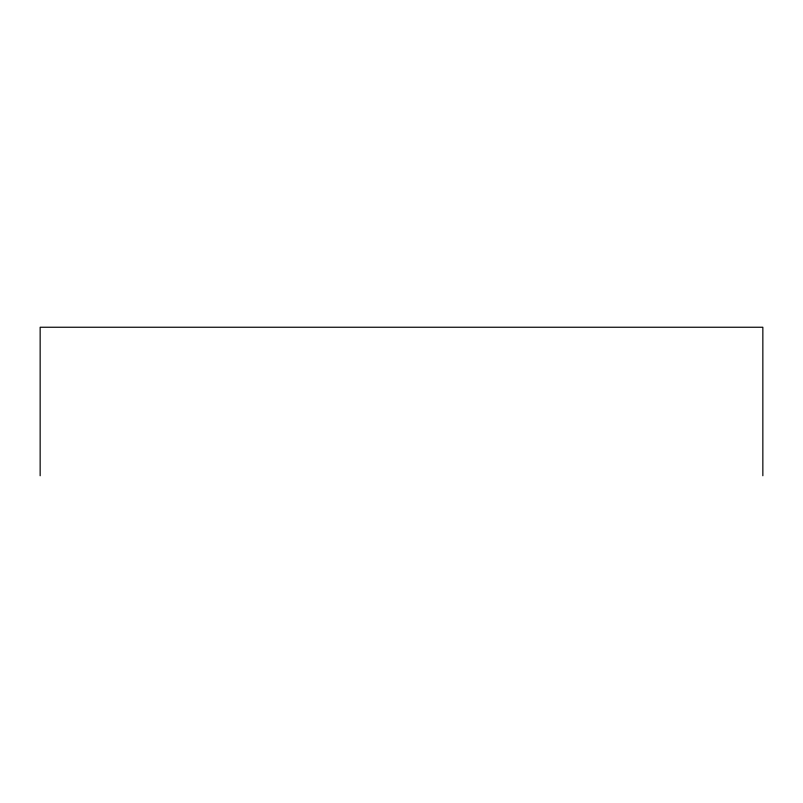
<?xml version="1.0" encoding="UTF-8"?>
<svg xmlns="http://www.w3.org/2000/svg" width="803" height="803" viewBox="0 0 803 803"><rect width="100%" height="100%" fill="white"/><g stroke="black" fill="none" stroke-linecap="round" stroke-linejoin="round"><path stroke-width="1.2" d="M762.85 475.757L762.85 327.243L40.15 327.243L40.15 475.757"/></g></svg>
